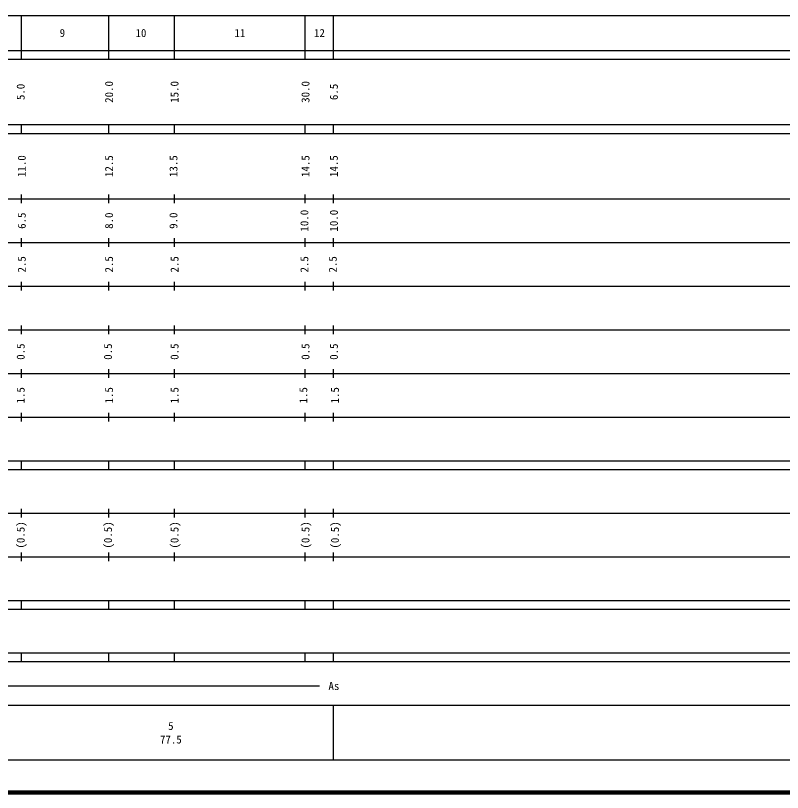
# Model space of a CAD drawing. Units: millimetres on the paper, enlarged 1000 times. Extents: x 40000 to 680000, y 20000 to 380000.
# Drawn here: x 272696 to 448397, y 20000 to 198000 of the extents above; entities that cross this region are included whole.
import ezdxf
from ezdxf.enums import TextEntityAlignment as Align

# ---------------------------------------------------------------- set-up
doc = ezdxf.new("R2010")
doc.units = ezdxf.units.MM
doc.header["$LTSCALE"] = 1000
doc.layers.add('M-TTL', color=2, linetype='Continuous', lineweight=140)
doc.layers.add('M-TTL-BAND', color=7, linetype='Continuous', lineweight=25)
doc.styles.add('ＭＳ ゴシック', font='')
doc.styles.get('ＭＳ ゴシック').set_extended_font_data('MS Gothic')

msp = doc.modelspace()

# ---------------------------------------------------------------- linework, layer by layer
at = {"layer": 'M-TTL'}
msp.add_line((40000, 20000), (680000, 20000), dxfattribs=at)
at = {"layer": 'M-TTL-BAND'}
for p, q in [((68000, 198000), (579000, 198000)), ((274000, 198000), (274000, 188000)), ((294000, 198000), (294000, 188000)), ((309000, 198000), (309000, 188000)), ((339000, 198000), (339000, 188000)), ((345500, 198000), (345500, 188000)), ((40000, 190000), (579000, 190000)), ((40000, 188000), (579000, 188000)), ((40000, 173000), (579000, 173000)), ((274000, 173000), (274000, 171000)), ((294000, 173000), (294000, 171000)), ((309000, 173000), (309000, 171000)), ((339000, 173000), (339000, 171000)), ((345500, 173000), (345500, 171000)), ((40000, 171000), (579000, 171000)), ((274000, 157000), (274000, 155000)), ((294000, 157000), (294000, 155000)), ((309000, 157000), (309000, 155000)), ((339000, 157000), (339000, 155000)), ((345500, 157000), (345500, 155000)), ((40000, 156000), (579000, 156000)), ((46000, 146000), (579000, 146000)), ((274000, 147000), (274000, 145000)), ((294000, 147000), (294000, 145000)), ((309000, 147000), (309000, 145000)), ((339000, 147000), (339000, 145000)), ((345500, 147000), (345500, 145000)), ((52000, 136000), (579000, 136000)), ((274000, 137000), (274000, 135000)), ((294000, 137000), (294000, 135000)), ((309000, 137000), (309000, 135000)), ((339000, 137000), (339000, 135000)), ((345500, 137000), (345500, 135000)), ((274000, 127000), (274000, 125000)), ((294000, 127000), (294000, 125000)), ((309000, 127000), (309000, 125000)), ((339000, 127000), (339000, 125000)), ((345500, 127000), (345500, 125000)), ((46000, 126000), (579000, 126000)), ((52000, 116000), (579000, 116000)), ((274000, 117000), (274000, 115000)), ((294000, 117000), (294000, 115000)), ((309000, 117000), (309000, 115000)), ((339000, 117000), (339000, 115000)), ((345500, 117000), (345500, 115000)), ((274000, 107000), (274000, 105000)), ((294000, 107000), (294000, 105000)), ((309000, 107000), (309000, 105000)), ((339000, 107000), (339000, 105000)), ((345500, 107000), (345500, 105000)), ((46000, 106000), (579000, 106000)), ((40000, 96000), (579000, 96000)), ((274000, 96000), (274000, 94000)), ((294000, 96000), (294000, 94000)), ((309000, 96000), (309000, 94000)), ((339000, 96000), (339000, 94000)), ((345500, 96000), (345500, 94000)), ((40000, 94000), (579000, 94000)), ((49000, 84000), (579000, 84000)), ((274000, 85000), (274000, 83000)), ((294000, 85000), (294000, 83000)), ((309000, 85000), (309000, 83000)), ((339000, 85000), (339000, 83000)), ((345500, 85000), (345500, 83000)), ((274000, 75000), (274000, 73000)), ((294000, 75000), (294000, 73000)), ((309000, 75000), (309000, 73000)), ((339000, 75000), (339000, 73000)), ((345500, 75000), (345500, 73000)), ((40000, 74000), (579000, 74000)), ((40000, 64000), (579000, 64000)), ((274000, 64000), (274000, 62000)), ((294000, 64000), (294000, 62000)), ((309000, 64000), (309000, 62000)), ((339000, 64000), (339000, 62000)), ((345500, 64000), (345500, 62000)), ((40000, 62000), (579000, 62000)), ((40000, 52000), (579000, 52000)), ((274000, 52000), (274000, 50000)), ((294000, 52000), (294000, 50000)), ((309000, 52000), (309000, 50000)), ((339000, 52000), (339000, 50000)), ((345500, 52000), (345500, 50000)), ((40000, 50000), (579000, 50000)), ((70805, 44406), (342361, 44406)), ((40000, 40000), (579000, 40000)), ((345500, 40000), (345500, 27500)), ((68000, 27500), (579000, 27500))]:
    msp.add_line(p, q, dxfattribs=at)

# ---------------------------------------------------------------- texts
at = {"layer": 'M-TTL-BAND', "style": 'ＭＳ ゴシック'}
for s, p in [('9', (283427, 194000)), ('10', (301428, 194000)), ('11', (324096, 194000)), ('12', (342318, 194000)), ('As', (345632, 44406)), ('5', (308282, 35238)), ('77.5', (308282, 32131))]:
    msp.add_text(s, height=1833, dxfattribs=at).set_placement(p, align=Align.MIDDLE_CENTER)
for s, p in [('5.0', (273864, 180500)), ('20.0', (294115, 180500)), ('15.0', (309116, 180500)), ('30.0', (339117, 180500)), ('6.5', (345617, 180500)), ('11.0', (274114, 163500)), ('12.5', (294115, 163500)), ('13.5', (308866, 163500)), ('14.5', (339117, 163500)), ('14.5', (345617, 163500)), ('10.0', (338867, 151000)), ('10.0', (345617, 151000)), ('6.5', (274114, 151000)), ('8.0', (294115, 151000)), ('9.0', (308866, 151000)), ('2.5', (274114, 141000)), ('2.5', (294115, 141000)), ('2.5', (309116, 141000)), ('2.5', (338867, 141000)), ('2.5', (345367, 141000)), ('0.5', (273864, 121000)), ('0.5', (293865, 121000)), ('0.5', (309116, 121000)), ('0.5', (339117, 121000)), ('0.5', (345617, 121000)), ('1.5', (273864, 111000)), ('1.5', (294115, 111000)), ('1.5', (309116, 111000)), ('1.5', (338617, 111000)), ('1.5', (345867, 111000)), ('(0.5)', (273864, 79000)), ('(0.5)', (293865, 79000)), ('(0.5)', (309116, 79000)), ('(0.5)', (339117, 79000)), ('(0.5)', (345867, 79000))]:
    msp.add_text(s, height=1833, rotation=90, dxfattribs=at).set_placement(p, align=Align.MIDDLE_CENTER)

doc.saveas('drawing.dxf')
